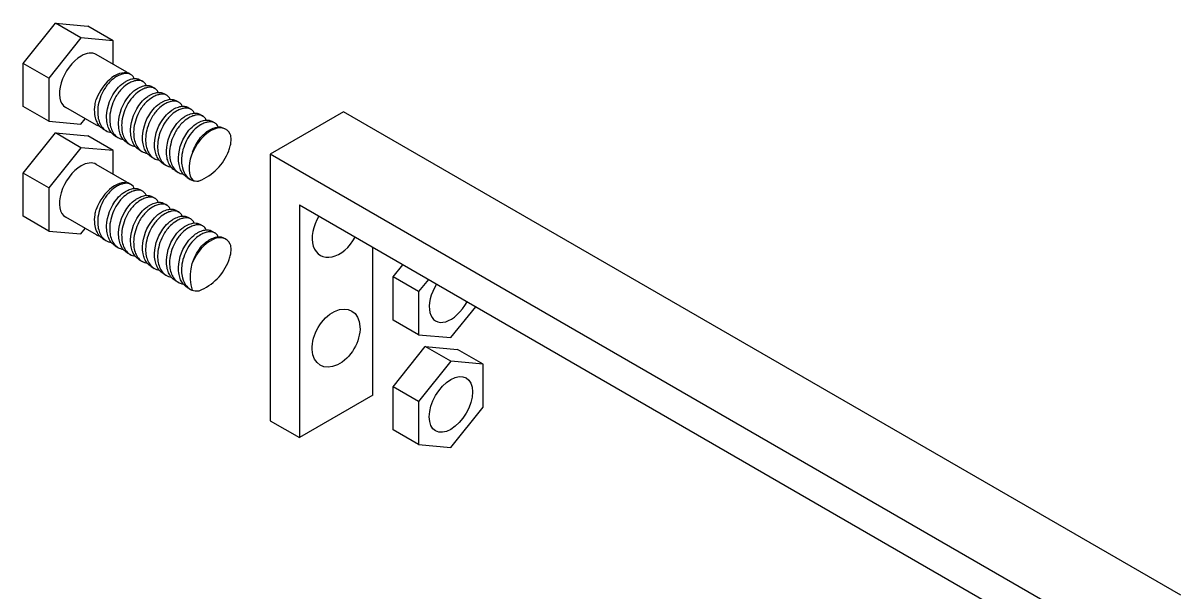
# Model space of a CAD drawing. Header units: millimetres. Extents: x 562 to 11403, y -8308 to -3911.
# Drawn here: x 5017.9 to 5195.2, y -7899 to -7811.9 of the extents above; entities that cross this region are included whole.
import ezdxf

# ---------------------------------------------------------------- set-up
doc = ezdxf.new("R2010")
doc.units = ezdxf.units.MM
doc.layers.add('1', color=1, linetype='Continuous')
doc.layers.add('3', color=3, linetype='Continuous')

msp = doc.modelspace()

# ---------------------------------------------------------------- linework, layer by layer
at = {"layer": '1'}
for p, q in [((5017.89, -7818.03), (5022.84, -7811.87)), ((5026.75, -7814.12), (5022.84, -7811.87)), ((5022.84, -7811.87), (5027.79, -7812.31)), ((5031.7, -7814.57), (5027.79, -7812.31)), ((5026.75, -7814.12), (5021.8, -7820.28)), ((5031.7, -7814.57), (5026.75, -7814.12)), ((5031.7, -7818.18), (5031.7, -7814.57)), ((5021.8, -7820.28), (5017.89, -7818.03)), ((5017.89, -7824.63), (5017.89, -7818.03)), ((5033.78, -7819.38), (5029.09, -7816.67)), ((5034.3, -7819.68), (5034.4, -7819.74)), ((5021.8, -7820.28), (5021.8, -7826.88)), ((5035.76, -7820.53), (5036.24, -7820.8)), ((5037.6, -7821.59), (5038.07, -7821.86)), ((5039.43, -7822.64), (5039.9, -7822.92)), ((5021.8, -7826.88), (5017.89, -7824.63)), ((5029.1, -7827.48), (5024.41, -7824.78)), ((5041.27, -7823.7), (5041.74, -7823.98)), ((5043.1, -7824.76), (5043.57, -7825.04)), ((5021.8, -7826.88), (5026.75, -7827.32)), ((5026.75, -7827.32), (5027.4, -7826.51)), ((5044.93, -7825.82), (5045.41, -7826.09)), ((5046.77, -7826.88), (5047.24, -7827.15)), ((5017.89, -7834.85), (5022.84, -7828.69)), ((5026.75, -7830.95), (5022.84, -7828.69)), ((5022.84, -7828.69), (5027.79, -7829.14)), ((5030.17, -7828.1), (5030.64, -7828.37)), ((5048.6, -7827.94), (5048.94, -7828.13)), ((5031.7, -7831.39), (5027.79, -7829.14)), ((5032, -7829.16), (5032.47, -7829.43)), ((5033.83, -7830.22), (5034.31, -7830.49)), ((5026.75, -7830.95), (5021.8, -7837.11)), ((5031.7, -7831.39), (5026.75, -7830.95)), ((5031.7, -7835), (5031.7, -7831.39)), ((5035.67, -7831.28), (5036.14, -7831.55)), ((5033.78, -7836.2), (5029.09, -7833.5)), ((5037.5, -7832.34), (5037.98, -7832.61)), ((5039.34, -7833.4), (5039.81, -7833.67)), ((5021.8, -7837.11), (5017.89, -7834.85)), ((5017.89, -7841.45), (5017.89, -7834.85)), ((5041.17, -7834.45), (5041.65, -7834.73)), ((5043.01, -7835.51), (5043.48, -7835.79)), ((5021.8, -7837.11), (5021.8, -7843.71)), ((5034.3, -7836.5), (5034.4, -7836.57)), ((5035.76, -7837.35), (5036.24, -7837.62)), ((5037.6, -7838.41), (5038.07, -7838.68)), ((5039.43, -7839.47), (5039.9, -7839.74)), ((5041.27, -7840.53), (5041.74, -7840.8)), ((5021.8, -7843.71), (5017.89, -7841.45)), ((5029.1, -7844.31), (5024.41, -7841.6)), ((5043.1, -7841.59), (5043.57, -7841.86)), ((5044.93, -7842.65), (5045.41, -7842.92)), ((5021.8, -7843.71), (5026.75, -7844.15)), ((5026.75, -7844.15), (5027.4, -7843.33)), ((5046.77, -7843.71), (5047.24, -7843.98)), ((5030.17, -7844.93), (5030.64, -7845.2)), ((5032, -7845.98), (5032.47, -7846.26)), ((5048.6, -7844.76), (5048.94, -7844.96)), ((5033.83, -7847.04), (5034.31, -7847.32)), ((5035.67, -7848.1), (5036.14, -7848.38)), ((5037.5, -7849.16), (5037.98, -7849.43)), ((5074.54, -7850.74), (5076.05, -7848.86)), ((5039.34, -7850.22), (5039.81, -7850.49)), ((5041.17, -7851.28), (5041.65, -7851.55)), ((5078.45, -7852.99), (5074.54, -7850.74)), ((5074.54, -7857.34), (5074.54, -7850.74)), ((5079.96, -7851.11), (5078.45, -7852.99)), ((5043.01, -7852.34), (5043.48, -7852.61)), ((5078.45, -7852.99), (5078.45, -7859.59)), ((5083.4, -7860.03), (5087.21, -7855.3)), ((5074.54, -7856.92), (5074.51, -7856.9)), ((5078.45, -7859.59), (5074.54, -7857.34)), ((5078.45, -7859.59), (5083.4, -7860.03)), ((5074.54, -7867.56), (5079.49, -7861.4)), ((5083.4, -7863.66), (5079.49, -7861.4)), ((5079.49, -7861.4), (5084.44, -7861.84)), ((5088.35, -7864.1), (5084.44, -7861.84)), ((5083.4, -7863.66), (5078.45, -7869.82)), ((5088.35, -7864.1), (5083.4, -7863.66)), ((5088.35, -7870.7), (5088.35, -7864.1)), ((5078.45, -7869.82), (5074.54, -7867.56)), ((5074.54, -7874.16), (5074.54, -7867.56)), ((5078.45, -7869.82), (5078.45, -7876.42)), ((5083.4, -7876.86), (5088.35, -7870.7)), ((5074.54, -7873.75), (5074.51, -7873.73)), ((5078.45, -7876.42), (5074.54, -7874.16)), ((5078.45, -7876.42), (5083.4, -7876.86))]:
    msp.add_line(p, q, dxfattribs=at)
at = {"layer": '1', "flags": 128}
for points in [[(5034.86, -7820.22, 0.21169), (5034.11, -7819.62, 0.063395), (5033.73, -7819.57, 0.051163), (5033.31, -7819.61, 0.044506), (5032.79, -7819.76, 0.038895), (5032.2, -7820.05)], [(5033.78, -7819.38, -0.039143), (5034.04, -7819.56)], [(5032.2, -7820.05, 0.063201), (5031.28, -7820.76, 0.066187), (5030.27, -7822.06, 0.10124), (5029.35, -7824.74, 0.054612), (5029.33, -7825.97, 0.056624), (5029.53, -7826.91, 0.069937), (5029.91, -7827.69, 0.100053), (5030.56, -7828.33, 0.110383), (5031.39, -7828.63)], [(5032, -7829.16, -0.093778), (5031.39, -7828.63, -0.066929), (5031, -7827.98, -0.054901), (5030.76, -7827.18, -0.053391), (5030.68, -7826.11, -0.165352), (5032.28, -7821.92, -0.067767), (5033.31, -7820.99, -0.017744), (5033.55, -7820.83)], [(5034.03, -7821.11, 0.063201), (5033.11, -7821.82, 0.066187), (5032.1, -7823.12, 0.10124), (5031.19, -7825.8, 0.054612), (5031.17, -7827.03, 0.056624), (5031.36, -7827.97, 0.069937), (5031.75, -7828.75, 0.100053), (5032.4, -7829.39, 0.110383), (5033.22, -7829.69)], [(5033.55, -7820.83, -0.024713), (5033.95, -7820.62, -0.028923), (5034.34, -7820.47, -0.034427), (5034.71, -7820.38, -0.066106), (5035.22, -7820.36, -0.107309), (5035.76, -7820.53)], [(5036.76, -7821.42, 0.10551), (5036.45, -7820.96, 0.12418), (5035.95, -7820.68, 0.059843), (5035.6, -7820.63, 0.049154), (5035.2, -7820.66, 0.044179), (5034.72, -7820.79, 0.042096), (5034.09, -7821.08, 0.003389), (5034.03, -7821.11)], [(5034.81, -7820.37, -0.026052), (5034.82, -7820.31, -0.029034), (5034.83, -7820.27, -0.036772), (5034.85, -7820.23, -0.019397), (5034.86, -7820.22)], [(5035.39, -7821.89, -0.024713), (5035.79, -7821.68, -0.028923), (5036.18, -7821.53, -0.034427), (5036.55, -7821.44, -0.066106), (5037.06, -7821.42, -0.107309), (5037.6, -7821.59)], [(5033.83, -7830.22, -0.093778), (5033.22, -7829.69, -0.066929), (5032.84, -7829.04, -0.054901), (5032.59, -7828.24, -0.053391), (5032.51, -7827.17, -0.165352), (5034.11, -7822.98, -0.067767), (5035.14, -7822.04, -0.017744), (5035.39, -7821.89)], [(5035.87, -7822.17, 0.063201), (5034.95, -7822.88, 0.066187), (5033.94, -7824.18, 0.10124), (5033.02, -7826.86, 0.054612), (5033, -7828.09, 0.056624), (5033.2, -7829.03, 0.069937), (5033.58, -7829.81, 0.100053), (5034.23, -7830.45, 0.110383), (5035.06, -7830.74)], [(5035.67, -7831.28, -0.093778), (5035.06, -7830.75, -0.066929), (5034.67, -7830.09, -0.054901), (5034.43, -7829.3, -0.053391), (5034.35, -7828.23, -0.165352), (5035.95, -7824.04, -0.067767), (5036.98, -7823.1, -0.017744), (5037.22, -7822.95)], [(5037.7, -7823.23, 0.063201), (5036.78, -7823.94, 0.066187), (5035.77, -7825.24, 0.10124), (5034.86, -7827.92, 0.054612), (5034.84, -7829.15, 0.056624), (5035.03, -7830.09, 0.069937), (5035.42, -7830.87, 0.100053), (5036.07, -7831.51, 0.110383), (5036.89, -7831.8)], [(5038.59, -7822.48, 0.10551), (5038.28, -7822.02, 0.12418), (5037.78, -7821.74, 0.059843), (5037.43, -7821.69, 0.049154), (5037.04, -7821.72, 0.044179), (5036.55, -7821.85, 0.042096), (5035.92, -7822.14, 0.003389), (5035.87, -7822.17)], [(5037.22, -7822.95, -0.024713), (5037.62, -7822.74, -0.028923), (5038.01, -7822.59, -0.034427), (5038.38, -7822.5, -0.066106), (5038.89, -7822.48, -0.107309), (5039.43, -7822.64)], [(5040.43, -7823.54, 0.10551), (5040.12, -7823.08, 0.12418), (5039.62, -7822.8, 0.059843), (5039.27, -7822.75, 0.049154), (5038.87, -7822.78, 0.044179), (5038.39, -7822.9, 0.042096), (5037.76, -7823.19, 0.003389), (5037.7, -7823.23)], [(5030.17, -7828.1, -0.101641), (5029.5, -7827.5, -0.065973), (5029.13, -7826.83, -0.063055), (5028.88, -7825.85, -0.066069), (5028.9, -7824.38, -0.031035), (5029.06, -7823.56)], [(5037.5, -7832.34, -0.093778), (5036.89, -7831.81, -0.066929), (5036.5, -7831.15, -0.054901), (5036.26, -7830.36, -0.053391), (5036.18, -7829.29, -0.165352), (5037.78, -7825.1, -0.067767), (5038.81, -7824.16, -0.017744), (5039.06, -7824.01)], [(5039.53, -7824.29, 0.063201), (5038.62, -7824.99, 0.066187), (5037.61, -7826.3, 0.10124), (5036.69, -7828.98, 0.054612), (5036.67, -7830.21, 0.056624), (5036.87, -7831.15, 0.069937), (5037.25, -7831.93, 0.100053), (5037.9, -7832.57, 0.110383), (5038.72, -7832.86)], [(5039.34, -7833.4, -0.093778), (5038.73, -7832.86, -0.066929), (5038.34, -7832.21, -0.054901), (5038.1, -7831.42, -0.053391), (5038.01, -7830.35, -0.165352), (5039.62, -7826.16, -0.067767), (5040.65, -7825.22, -0.017744), (5040.89, -7825.07)], [(5039.06, -7824.01, -0.024713), (5039.46, -7823.8, -0.028923), (5039.85, -7823.65, -0.034427), (5040.22, -7823.56, -0.066106), (5040.73, -7823.54, -0.107309), (5041.27, -7823.7)], [(5042.26, -7824.59, 0.10551), (5041.95, -7824.14, 0.12418), (5041.45, -7823.86, 0.059843), (5041.1, -7823.81, 0.049154), (5040.7, -7823.84, 0.044179), (5040.22, -7823.96, 0.042096), (5039.59, -7824.25, 0.003389), (5039.53, -7824.29)], [(5040.89, -7825.07, -0.024713), (5041.29, -7824.86, -0.028923), (5041.68, -7824.71, -0.034427), (5042.05, -7824.62, -0.066106), (5042.56, -7824.6, -0.107309), (5043.1, -7824.76)], [(5044.1, -7825.65, 0.10551), (5043.79, -7825.2, 0.12418), (5043.29, -7824.92, 0.059843), (5042.93, -7824.87, 0.049154), (5042.54, -7824.89, 0.044179), (5042.06, -7825.02, 0.042096), (5041.43, -7825.31, 0.003389), (5041.37, -7825.35)], [(5041.37, -7825.35, 0.063201), (5040.45, -7826.05, 0.066187), (5039.44, -7827.36, 0.10124), (5038.53, -7830.03, 0.054612), (5038.51, -7831.27, 0.056624), (5038.7, -7832.21, 0.069937), (5039.08, -7832.99, 0.100053), (5039.74, -7833.62, 0.110383), (5040.56, -7833.92)], [(5041.17, -7834.45, -0.093778), (5040.56, -7833.92, -0.066929), (5040.17, -7833.27, -0.054901), (5039.93, -7832.47, -0.053391), (5039.85, -7831.41, -0.165352), (5041.45, -7827.22, -0.067767), (5042.48, -7826.28, -0.017744), (5042.72, -7826.13)], [(5043.2, -7826.4, 0.063201), (5042.28, -7827.11, 0.066187), (5041.28, -7828.42, 0.10124), (5040.36, -7831.09, 0.054612), (5040.34, -7832.33, 0.056624), (5040.54, -7833.27, 0.069937), (5040.92, -7834.05, 0.100053), (5041.57, -7834.68, 0.110383), (5042.39, -7834.98)], [(5042.72, -7826.13, -0.024713), (5043.13, -7825.92, -0.028923), (5043.52, -7825.77, -0.034427), (5043.89, -7825.68, -0.066106), (5044.4, -7825.66, -0.107309), (5044.93, -7825.82)], [(5045.93, -7826.71, 0.10551), (5045.62, -7826.25, 0.12418), (5045.12, -7825.98, 0.059843), (5044.77, -7825.92, 0.049154), (5044.37, -7825.95, 0.044179), (5043.89, -7826.08, 0.042096), (5043.26, -7826.37, 0.003389), (5043.2, -7826.4)], [(5044.56, -7827.19, -0.024713), (5044.96, -7826.98, -0.028923), (5045.35, -7826.83, -0.034427), (5045.72, -7826.74, -0.066106), (5046.23, -7826.72, -0.107309), (5046.77, -7826.88)], [(5047.76, -7827.77, 0.10551), (5047.46, -7827.31, 0.12418), (5046.96, -7827.04, 0.059843), (5046.6, -7826.98, 0.049154), (5046.21, -7827.01, 0.044179), (5045.73, -7827.14, 0.042096), (5045.1, -7827.43, 0.003389), (5045.04, -7827.46)], [(5029.68, -7827.71, -0.07459), (5029.1, -7827.48)], [(5043.01, -7835.51, -0.093778), (5042.4, -7834.98, -0.066929), (5042.01, -7834.33, -0.054901), (5041.77, -7833.53, -0.053391), (5041.68, -7832.47, -0.165352), (5043.29, -7828.28, -0.067767), (5044.31, -7827.34, -0.017744), (5044.56, -7827.19)], [(5045.04, -7827.46, 0.055115), (5044.24, -7828.05, 0.063475), (5043.27, -7829.22, 0.105097), (5042.22, -7831.97, 0.045247), (5042.15, -7833.05, 0.05271), (5042.28, -7834.03, 0.121884), (5042.94, -7835.34, 0.247355), (5044.73, -7836.05, 0.012904), (5044.87, -7836.03, 0.012904)], [(5043.85, -7831.65, -0.081057), (5044.89, -7829.63, -0.052422), (5045.7, -7828.75, -0.047733), (5046.39, -7828.25)], [(5046.39, -7828.25, -0.024713), (5046.8, -7828.04, -0.028923), (5047.18, -7827.89, -0.034427), (5047.56, -7827.8, -0.066106), (5048.06, -7827.77, -0.107309), (5048.6, -7827.94)], [(5044.87, -7836.03, 0.208973), (5049.39, -7831.41, 0.030345), (5049.62, -7830.68, 0.030202), (5049.72, -7830.11, 0.029291), (5049.75, -7829.69, 0.035178), (5049.72, -7829.3, 0.054145), (5049.62, -7828.88)], [(5032.2, -7836.88, 0.063201), (5031.28, -7837.58, 0.066187), (5030.27, -7838.89, 0.10124), (5029.35, -7841.56, 0.054612), (5029.33, -7842.8, 0.056624), (5029.53, -7843.74, 0.069937), (5029.91, -7844.52, 0.100053), (5030.56, -7845.15, 0.110383), (5031.39, -7845.45)], [(5034.86, -7837.04, 0.21169), (5034.11, -7836.44, 0.063395), (5033.73, -7836.39, 0.051163), (5033.31, -7836.44, 0.044506), (5032.79, -7836.59, 0.038895), (5032.2, -7836.88)], [(5033.55, -7837.66, -0.024713), (5033.95, -7837.45, -0.028923), (5034.34, -7837.3, -0.034427), (5034.71, -7837.21, -0.066106), (5035.22, -7837.19, -0.107309), (5035.76, -7837.35)], [(5033.78, -7836.2, -0.039143), (5034.04, -7836.39)], [(5036.76, -7838.24, 0.10551), (5036.45, -7837.78, 0.12418), (5035.95, -7837.51, 0.059843), (5035.6, -7837.45, 0.049154), (5035.2, -7837.48, 0.044179), (5034.72, -7837.61, 0.042096), (5034.09, -7837.9, 0.003389), (5034.03, -7837.93)], [(5034.81, -7837.2, -0.026052), (5034.82, -7837.14, -0.029034), (5034.83, -7837.09, -0.036772), (5034.85, -7837.05, -0.019397), (5034.86, -7837.04)], [(5032, -7845.98, -0.093778), (5031.39, -7845.45, -0.066929), (5031, -7844.8, -0.054901), (5030.76, -7844, -0.053391), (5030.68, -7842.94, -0.165352), (5032.28, -7838.75, -0.067767), (5033.31, -7837.81, -0.017744), (5033.55, -7837.66)], [(5034.03, -7837.93, 0.063201), (5033.11, -7838.64, 0.066187), (5032.1, -7839.95, 0.10124), (5031.19, -7842.62, 0.054612), (5031.17, -7843.86, 0.056624), (5031.36, -7844.8, 0.069937), (5031.75, -7845.57, 0.100053), (5032.4, -7846.21, 0.110383), (5033.22, -7846.51)], [(5033.83, -7847.04, -0.093778), (5033.22, -7846.51, -0.066929), (5032.84, -7845.86, -0.054901), (5032.59, -7845.06, -0.053391), (5032.51, -7844, -0.165352), (5034.11, -7839.81, -0.067767), (5035.14, -7838.87, -0.017744), (5035.39, -7838.72)], [(5035.87, -7838.99, 0.063201), (5034.95, -7839.7, 0.066187), (5033.94, -7841, 0.10124), (5033.02, -7843.68, 0.054612), (5033, -7844.91, 0.056624), (5033.2, -7845.86, 0.069937), (5033.58, -7846.63, 0.100053), (5034.23, -7847.27, 0.110383), (5035.06, -7847.57)], [(5035.39, -7838.72, -0.024713), (5035.79, -7838.51, -0.028923), (5036.18, -7838.36, -0.034427), (5036.55, -7838.27, -0.066106), (5037.06, -7838.24, -0.107309), (5037.6, -7838.41)], [(5038.59, -7839.3, 0.10551), (5038.28, -7838.84, 0.12418), (5037.78, -7838.56, 0.059843), (5037.43, -7838.51, 0.049154), (5037.04, -7838.54, 0.044179), (5036.55, -7838.67, 0.042096), (5035.92, -7838.96, 0.003389), (5035.87, -7838.99)], [(5037.22, -7839.78, -0.024713), (5037.62, -7839.57, -0.028923), (5038.01, -7839.42, -0.034427), (5038.38, -7839.33, -0.066106), (5038.89, -7839.3, -0.107309), (5039.43, -7839.47)], [(5030.17, -7844.93, -0.101641), (5029.5, -7844.33, -0.065973), (5029.13, -7843.66, -0.063055), (5028.88, -7842.68, -0.066069), (5028.9, -7841.2, -0.031035), (5029.06, -7840.39)], [(5035.67, -7848.1, -0.093778), (5035.06, -7847.57, -0.066929), (5034.67, -7846.92, -0.054901), (5034.43, -7846.12, -0.053391), (5034.35, -7845.06, -0.165352), (5035.95, -7840.87, -0.067767), (5036.98, -7839.93, -0.017744), (5037.22, -7839.78)], [(5037.7, -7840.05, 0.063201), (5036.78, -7840.76, 0.066187), (5035.77, -7842.06, 0.10124), (5034.86, -7844.74, 0.054612), (5034.84, -7845.97, 0.056624), (5035.03, -7846.92, 0.069937), (5035.42, -7847.69, 0.100053), (5036.07, -7848.33, 0.110383), (5036.89, -7848.63)], [(5037.5, -7849.16, -0.093778), (5036.89, -7848.63, -0.066929), (5036.5, -7847.98, -0.054901), (5036.26, -7847.18, -0.053391), (5036.18, -7846.11, -0.165352), (5037.78, -7841.92, -0.067767), (5038.81, -7840.99, -0.017744), (5039.06, -7840.83)], [(5039.53, -7841.11, 0.063201), (5038.62, -7841.82, 0.066187), (5037.61, -7843.12, 0.10124), (5036.69, -7845.8, 0.054612), (5036.67, -7847.03, 0.056624), (5036.87, -7847.97, 0.069937), (5037.25, -7848.75, 0.100053), (5037.9, -7849.39, 0.110383), (5038.72, -7849.69)], [(5040.43, -7840.36, 0.10551), (5040.12, -7839.9, 0.12418), (5039.62, -7839.62, 0.059843), (5039.27, -7839.57, 0.049154), (5038.87, -7839.6, 0.044179), (5038.39, -7839.73, 0.042096), (5037.76, -7840.02, 0.003389), (5037.7, -7840.05)], [(5039.06, -7840.83, -0.024713), (5039.46, -7840.63, -0.028923), (5039.85, -7840.48, -0.034427), (5040.22, -7840.39, -0.066106), (5040.73, -7840.36, -0.107309), (5041.27, -7840.53)], [(5042.26, -7841.42, 0.10551), (5041.95, -7840.96, 0.12418), (5041.45, -7840.68, 0.059843), (5041.1, -7840.63, 0.049154), (5040.7, -7840.66, 0.044179), (5040.22, -7840.79, 0.042096), (5039.59, -7841.08, 0.003389), (5039.53, -7841.11)], [(5039.34, -7850.22, -0.093778), (5038.73, -7849.69, -0.066929), (5038.34, -7849.04, -0.054901), (5038.1, -7848.24, -0.053391), (5038.01, -7847.17, -0.165352), (5039.62, -7842.98, -0.067767), (5040.65, -7842.05, -0.017744), (5040.89, -7841.89)], [(5041.37, -7842.17, 0.063201), (5040.45, -7842.88, 0.066187), (5039.44, -7844.18, 0.10124), (5038.53, -7846.86, 0.054612), (5038.51, -7848.09, 0.056624), (5038.7, -7849.03, 0.069937), (5039.08, -7849.81, 0.100053), (5039.74, -7850.45, 0.110383), (5040.56, -7850.75)], [(5041.17, -7851.28, -0.093778), (5040.56, -7850.75, -0.066929), (5040.17, -7850.1, -0.054901), (5039.93, -7849.3, -0.053391), (5039.85, -7848.23, -0.165352), (5041.45, -7844.04, -0.067767), (5042.48, -7843.11, -0.017744), (5042.72, -7842.95)], [(5040.89, -7841.89, -0.024713), (5041.29, -7841.69, -0.028923), (5041.68, -7841.54, -0.034427), (5042.05, -7841.44, -0.066106), (5042.56, -7841.42, -0.107309), (5043.1, -7841.59)], [(5044.1, -7842.48, 0.10551), (5043.79, -7842.02, 0.12418), (5043.29, -7841.74, 0.059843), (5042.93, -7841.69, 0.049154), (5042.54, -7841.72, 0.044179), (5042.06, -7841.85, 0.042096), (5041.43, -7842.14, 0.003389), (5041.37, -7842.17)], [(5042.72, -7842.95, -0.024713), (5043.13, -7842.75, -0.028923), (5043.52, -7842.59, -0.034427), (5043.89, -7842.5, -0.066106), (5044.4, -7842.48, -0.107309), (5044.93, -7842.65)], [(5045.93, -7843.54, 0.10551), (5045.62, -7843.08, 0.12418), (5045.12, -7842.8, 0.059843), (5044.77, -7842.75, 0.049154), (5044.37, -7842.78, 0.044179), (5043.89, -7842.91, 0.042096), (5043.26, -7843.2, 0.003389), (5043.2, -7843.23)], [(5029.68, -7844.53, -0.07459), (5029.1, -7844.31)], [(5043.2, -7843.23, 0.063201), (5042.28, -7843.94, 0.066187), (5041.28, -7845.24, 0.10124), (5040.36, -7847.92, 0.054612), (5040.34, -7849.15, 0.056624), (5040.54, -7850.09, 0.069937), (5040.92, -7850.87, 0.100053), (5041.57, -7851.51, 0.110383), (5042.39, -7851.81)], [(5043.01, -7852.34, -0.093778), (5042.4, -7851.81, -0.066929), (5042.01, -7851.16, -0.054901), (5041.77, -7850.36, -0.053391), (5041.68, -7849.29, -0.165352), (5043.29, -7845.1, -0.067767), (5044.31, -7844.16, -0.017744), (5044.56, -7844.01)], [(5045.04, -7844.29, 0.055115), (5044.24, -7844.88, 0.063475), (5043.27, -7846.04, 0.105097), (5042.22, -7848.8, 0.045247), (5042.15, -7849.87, 0.05271), (5042.28, -7850.86, 0.121884), (5042.94, -7852.17, 0.247355), (5044.73, -7852.87, 0.012904), (5044.87, -7852.85, 0.012904)], [(5044.56, -7844.01, -0.024713), (5044.96, -7843.8, -0.028923), (5045.35, -7843.65, -0.034427), (5045.72, -7843.56, -0.066106), (5046.23, -7843.54, -0.107309), (5046.77, -7843.71)], [(5047.76, -7844.6, 0.10551), (5047.46, -7844.14, 0.12418), (5046.96, -7843.86, 0.059843), (5046.6, -7843.81, 0.049154), (5046.21, -7843.84, 0.044179), (5045.73, -7843.97, 0.042096), (5045.1, -7844.26, 0.003389), (5045.04, -7844.29)], [(5046.39, -7845.07, -0.024713), (5046.8, -7844.86, -0.028923), (5047.18, -7844.71, -0.034427), (5047.56, -7844.62, -0.066106), (5048.06, -7844.6, -0.107309), (5048.6, -7844.76)], [(5043.84, -7852.77, -0.240517), (5044.89, -7846.46, -0.052422), (5045.7, -7845.57, -0.047733), (5046.39, -7845.07)], [(5044.87, -7852.85, 0.208973), (5049.39, -7848.23, 0.030345), (5049.62, -7847.5, 0.030202), (5049.72, -7846.93, 0.029291), (5049.75, -7846.51, 0.035178), (5049.72, -7846.12, 0.054145), (5049.62, -7845.7)]]:
    msp.add_lwpolyline(points, format="xyb", dxfattribs=at)
at = {"layer": '1'}
for centre, major_axis, start_param, end_param in [((5026.75, -7820.72), (-2.34, -4.05), 3.141593, 3.926991), ((5026.75, -7820.72), (2.34, 4.05), 0.785398, 3.141593), ((5031.96, -7823.73), (-2.34, -4.05), 3.141593, 4.994087), ((5046.6, -7832.19), (2.34, 4.05), -0.363644, 2.984743), ((5026.75, -7837.55), (2.34, 4.05), 0.785398, 3.141593), ((5026.75, -7837.55), (-2.34, -4.05), 3.141593, 3.926991), ((5031.96, -7840.56), (-2.34, -4.05), 3.141593, 4.994087), ((5046.6, -7849.01), (2.34, 4.05), -0.363644, 1.766646), ((5083.4, -7853.43), (-2.34, -4.05), -1.632334, 1.632334), ((5083.4, -7870.26), (-2.34, -4.05), -2.356194, 3.926991)]:
    msp.add_ellipse(centre, major_axis=major_axis, ratio=0.57735, start_param=start_param, end_param=end_param, dxfattribs=at)
at = {"layer": '3'}
for p, q in [((5066.94, -7825.45), (5055.71, -7831.93)), ((5195.21, -7899.5), (5066.94, -7825.45)), ((5183.98, -7905.99), (5055.71, -7831.93)), ((5055.71, -7831.93), (5055.71, -7872.76)), ((5060.2, -7839.71), (5179.49, -7908.58)), ((5060.2, -7839.71), (5060.2, -7875.35)), ((5071.43, -7868.86), (5071.43, -7846.19)), ((5071.43, -7868.86), (5060.2, -7875.35)), ((5055.71, -7872.76), (5060.2, -7875.35))]:
    msp.add_line(p, q, dxfattribs=at)
for centre, start_param, end_param in [((5065.82, -7843.28), 1.510813, 4.772373), ((5065.82, -7860.11), -2.368852, 3.914333)]:
    msp.add_ellipse(centre, major_axis=(2.4, 4.16), ratio=0.666667, start_param=start_param, end_param=end_param, dxfattribs=at)

doc.saveas('drawing.dxf')
